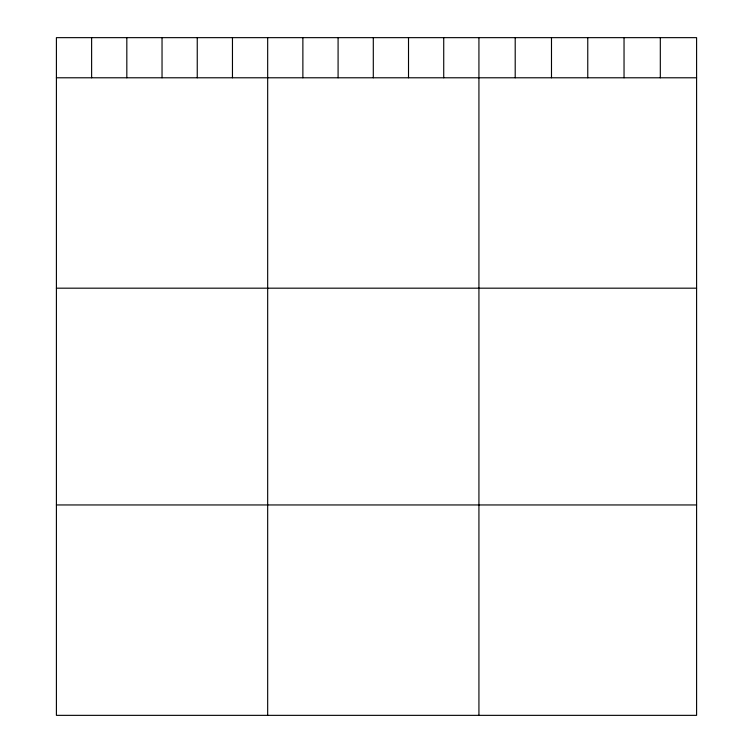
<?xml version="1.0" encoding="UTF-8"?>
<svg xmlns="http://www.w3.org/2000/svg" width="753" height="753" viewBox="0 0 753 753"><rect width="100%" height="100%" fill="white"/><g stroke="black" fill="none" stroke-linecap="round" stroke-linejoin="round"><path stroke-width="1.13" d="M696.591 77.785L696.591 715.35L56.409 715.35L56.409 37.65L696.591 37.65L696.591 77.785L56.409 77.785M56.409 288.183L696.591 288.183M56.409 504.952L696.591 504.952M660.315 37.65L660.315 77.785M624.039 37.65L624.039 77.785M587.764 37.65L587.764 77.785M551.488 37.65L551.488 77.785M515.203 37.65L515.203 77.785M478.927 37.65L478.927 715.35M443.724 37.65L443.724 77.785M408.512 37.65L408.512 77.785M373.3 37.65L373.3 77.785M338.088 37.65L338.088 77.785M302.875 37.65L302.875 77.785M267.673 37.65L267.673 715.35M232.461 37.65L232.461 77.785M197.248 37.65L197.248 77.785M162.036 37.65L162.036 77.785M126.824 37.65L126.824 77.785M91.621 37.65L91.621 77.785"/></g></svg>
